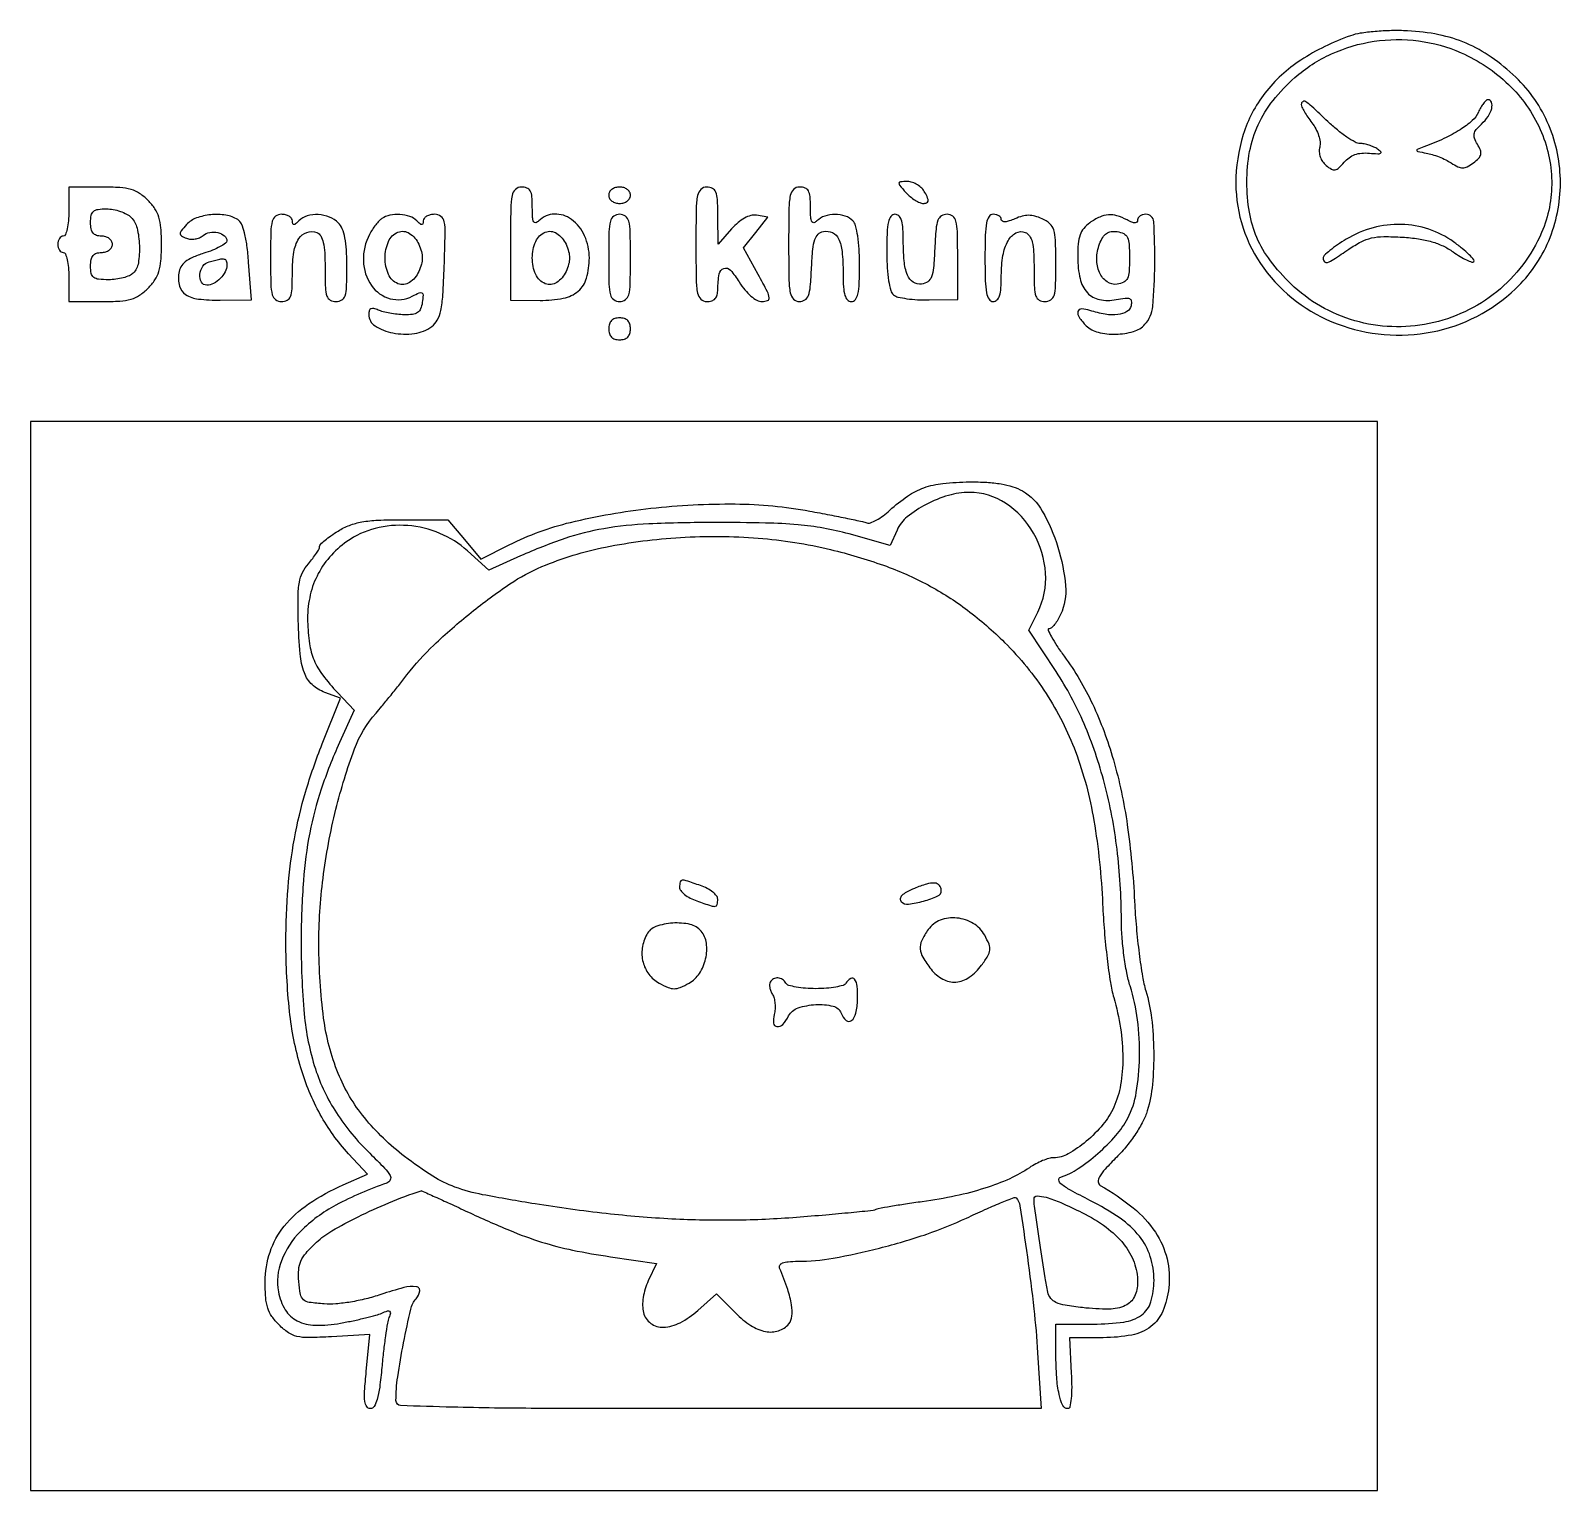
# Model space of a CAD drawing. Extents: x 85 to 366, y 79 to 347.
import ezdxf

# ---------------------------------------------------------------- set-up
doc = ezdxf.new("R2010")
doc.units = 0

msp = doc.modelspace()

# ---------------------------------------------------------------- linework, layer by layer
for points in [[(327, 345.732784, 0.058925), (317.914998, 341.272647, 0.084468), (311.319744, 335.218839, 0.089795), (307.363584, 327.629621, 0.075897), (306.009769, 318.667095, 0.159436), (311.12234, 303.124709, 0.145091), (324.612598, 292.898689, 0.138955), (341.977443, 291.431201, 0.143268), (357.295513, 299.336626, 0.103156), (363.371872, 308.139253, 0.099796), (365.517713, 318.743458, 0.099851), (363.387093, 329.34591, 0.103395), (357.323799, 338.143975, 0.038415), (352.841229, 341.802564, 0.050744), (348.233549, 344.357787, 0.050861), (343.214239, 345.928603, 0.038848), (337.5, 346.64087, 0.017257), (334.549778, 346.675804, 0.015901), (331.522133, 346.510724, 0.016244), (328.824504, 346.188851, 0.046888)], [(347.305829, 342.628291, -0.086932), (356.004553, 336.806331, -0.096919), (361.816921, 328.566113, -0.101636), (363.924279, 319.075744, -0.105612), (362.069971, 309.663236, -0.122024), (353.8523, 298.804048, -0.120145), (341.469993, 292.959594, -0.120538), (327.819857, 293.479446, -0.123351), (316.08417, 300.252675, -0.038698), (312.328858, 304.495414, -0.059798), (309.866266, 308.720434, -0.060522), (308.492094, 313.369943, -0.040782), (308.021962, 318.890469, -0.047561), (308.536642, 324.492697, -0.060883), (310.107183, 329.424829, -0.060106), (312.839303, 333.881412, -0.044775), (316.814794, 338.068177, -0.073933), (323.522919, 342.40764, -0.069647), (331.341079, 344.719617, -0.069334), (339.526331, 344.801549, -0.072112)], [(350.487128, 331.75, -0.107852), (349.346145, 330.179547, -0.039857), (347.152808, 328.519283, -0.033627), (344.162581, 326.881681, -0.021533), (340.5, 325.372947, 0.007489), (339.261994, 324.903181, 0.408375), (339.16946, 324.694708, 0.261717), (339.387095, 324.51096, 0.004785), (340.926664, 324.231357, -0.032915), (342.011002, 323.970721, -0.019335), (343.268997, 323.52521, -0.019289), (344.497471, 322.980139, -0.030976), (345.492908, 322.41269, 0.031574), (346.726137, 321.711637, 0.115913), (347.595933, 321.514401, 0.121689), (348.438757, 321.729604, 0.036466), (349.566244, 322.444488, 0.037626), (350.533889, 323.281599, 0.142824), (350.912317, 323.976526, 0.149341), (350.849312, 324.747269, 0.04243), (350.306427, 325.835174, -0.04711), (349.772336, 326.930961, -0.140547), (349.70621, 327.754692, -0.125513), (350.086885, 328.545008, -0.034171), (351.056427, 329.551065, 0.062032), (352.241413, 330.926019, 0.082187), (352.919152, 332.429849, 0.146217), (352.884985, 333.53285, 0.322936), (352.237128, 334, 0.191558), (351.879543, 333.857785, 0.038191), (351.408381, 333.339063, 0.035392), (350.920955, 332.611532, 0.02653)], [(318, 333.134859, 0.114578), (318.111009, 332.656795, 0.017866), (318.57218, 331.796443, 0.01909), (319.202061, 330.80494, 0.015597), (319.947848, 329.79343, -0.044392), (320.673182, 328.68098, -0.044617), (321.18933, 327.459796, -0.048249), (321.443999, 326.289617, -0.093684), (321.378325, 325.338715, 0.079724), (321.292079, 324.449292, 0.067677), (321.477542, 323.522931, 0.066257), (321.909738, 322.661589, 0.070288), (322.545093, 321.962576, 0.041135), (323.528351, 321.274625, 0.176368), (324.220765, 321.149246, 0.15039), (324.898254, 321.492157, 0.027566), (325.864616, 322.532433, -0.063514), (326.771824, 323.378396, -0.069058), (327.838159, 323.941322, -0.064609), (329.078244, 324.217051, -0.046309), (330.5, 324.213067, 0.009269), (332.013663, 324.096561, 0.129143), (332.545717, 324.203629, 0.514364), (332.58849, 324.460184, 0.047019), (332, 324.947754, 0.04312), (331.301144, 325.340252, 0.028232), (330.438931, 325.673772, 0.028383), (329.555104, 325.905006, 0.04758), (328.792107, 325.984687, -0.125752), (327.880478, 326.226378, -0.021805), (326.350726, 327.170502, -0.022503), (324.614441, 328.467442, -0.018472), (322.87934, 330, 0.003149), (319.921781, 332.778181, 0.044221), (318.770559, 333.67064, 0.312987), (318.259194, 333.652433, 0.2364)], [(92, 313.5, -0.020945), (91.927717, 311.775243, -0.033738), (91.70625, 310.321875, -0.036969), (91.388512, 309.267028, -0.31052), (91, 309, 0.148195), (90.618646, 308.884432, 0.098894), (90.29375, 308.559375, 0.082425), (90.074694, 308.073457, 0.064853), (90, 307.5, 0.064853), (90.074694, 306.926543, 0.082425), (90.29375, 306.440625, 0.098894), (90.618646, 306.115568, 0.148195), (91, 306, -0.31052), (91.388512, 305.732972, -0.036969), (91.70625, 304.678125, -0.033738), (91.927717, 303.224757, -0.020945), (92, 301.5), (92, 297), (98.045455, 297, 0.014876), (101.369201, 297.098911, 0.055462), (103.428176, 297.453008, 0.077107), (104.991873, 298.179696, 0.049154), (106.545455, 299.454545, 0.04801), (107.799701, 300.97592, 0.074485), (108.530488, 302.509023, 0.056662), (108.894604, 304.477424, 0.01743), (109, 307.5, 0.01743), (108.894604, 310.522576, 0.056662), (108.530488, 312.490977, 0.074485), (107.799701, 314.02408, 0.04801), (106.545455, 315.545455, 0.049154), (104.991873, 316.820304, 0.077107), (103.428176, 317.546992, 0.055462), (101.369201, 317.901089, 0.014876), (98.045455, 318), (92, 318)], [(173, 307.631533), (173, 297.263066), (178.419973, 297.214363, 0.049573), (182.685882, 297.599675, 0.131281), (185.421404, 298.9218, 0.147366), (186.946341, 301.317288, 0.068673), (187.454545, 305, 0.105166), (186.589683, 309.066426, 0.130226), (184.16953, 312.07077, 0.16802), (181.055037, 313.036772, 0.190563), (178.2, 311.8, -0.120991), (177.630985, 311.455358, -0.372712), (177.25, 311.620833, -0.100282), (177.044552, 312.433482, -0.011933), (177, 314.3, 0.020194), (176.921025, 316.254599, 0.10407), (176.614865, 317.2875, 0.180411), (176.010883, 317.815381, 0.090567), (175, 318, 0.191813), (173.907522, 317.564889, 0.156817), (173.298223, 316.453942, 0.044007), (173.046687, 314.010801, 0.003659)], [(191, 316.5, 0.130775), (191.153209, 315.924246, 0.10214), (191.583333, 315.4375, 0.08892), (192.230589, 315.111864, 0.072314), (193, 315, 0.072314), (193.769411, 315.111864, 0.08892), (194.416667, 315.4375, 0.10214), (194.846791, 315.924246, 0.130775), (195, 316.5, 0.130775), (194.846791, 317.075754, 0.10214), (194.416667, 317.5625, 0.08892), (193.769411, 317.888136, 0.072314), (193, 318, 0.072314), (192.230589, 317.888136, 0.08892), (191.583333, 317.5625, 0.10214), (191.153209, 317.075754, 0.130775)], [(207, 307.5, 0.003595), (207.046494, 301.033032, 0.043488), (207.297619, 298.5625, 0.15568), (207.906793, 297.439694, 0.193568), (209, 297, 0.07417), (209.906439, 297.135206, 0.136902), (210.529705, 297.533164, 0.125005), (210.891955, 298.226084, 0.056607), (211.015313, 299.25, -0.039518), (211.257162, 302.06179, -0.276147), (212.112366, 303.069611, -0.301181), (213.332377, 302.749228, -0.043862), (214.945288, 300.588525, 0.032031), (215.984871, 299.124971, 0.045516), (217.098216, 297.98281, 0.054106), (218.186089, 297.239997, 0.123368), (219.143972, 297, 0.094082), (220.148538, 297.19071, 0.347421), (220.451664, 297.711852, 0.084399), (220.098737, 298.812378, 0.004926), (218.438796, 301.935118), (215.752768, 306.870237), (217.97621, 309.685118), (220.199652, 312.5), (218.110484, 312.818154, 0.101984), (217.070438, 312.763878, 0.06141), (215.918122, 312.306206, 0.051717), (214.719565, 311.479033, 0.035491), (213.542259, 310.318154), (211.063202, 307.5), (211.031601, 312.75, 0.01073), (210.950054, 315.716842, 0.080243), (210.658736, 317.0898, 0.188053), (210.049911, 317.755253, 0.115014), (209, 318, 0.193568), (207.906793, 317.560306, 0.15568), (207.297619, 316.4375, 0.043488), (207.046494, 313.966968, 0.003595)], [(224, 307.5, 0.003681), (224.047135, 301.097927, 0.042302), (224.296483, 298.59458, 0.148293), (224.891188, 297.447425, 0.202211), (225.952283, 297, 0.141846), (226.982789, 297.298349, 0.166798), (227.616291, 298.087183, 0.065871), (227.972028, 299.719982, 0.008823), (228.202283, 303.239957, -0.010369), (228.4325, 306.59979, -0.057476), (228.798656, 308.369898, -0.123279), (229.413237, 309.341245, -0.144231), (230.380173, 309.83835, -0.156625), (232.029829, 309.635508, -0.175332), (233.16332, 308.513725, -0.088299), (233.799091, 306.192264, -0.022067), (233.984687, 302.25, 0.013101), (234.06041, 299.650064, 0.056479), (234.318869, 298.127552, 0.119759), (234.788379, 297.306351, 0.206105), (235.5, 297, 0.23775), (236.233493, 297.369671, 0.105393), (236.694853, 298.383333, 0.045492), (236.938313, 300.30238, 0.008818), (237, 303.8, 0.01497), (236.916423, 306.590792, 0.022257), (236.661765, 309.021569, 0.02238), (236.286828, 310.933531, 0.137609), (235.8, 311.8, 0.119179), (234.390533, 312.660584, 0.077887), (232.5, 312.956875, 0.077887), (230.609467, 312.660584, 0.119179), (229.2, 311.8, -0.120991), (228.630985, 311.455358, -0.372712), (228.25, 311.620833, -0.100282), (228.044552, 312.433482, -0.011933), (228, 314.3, 0.020194), (227.921025, 316.254599, 0.10407), (227.614865, 317.2875, 0.180411), (227.010883, 317.815381, 0.090567), (226, 318, 0.193568), (224.906793, 317.560306, 0.15568), (224.297619, 316.4375, 0.043488), (224.046494, 313.966968, 0.003595)], [(245.5, 317, 0.034265), (246.294465, 316.234657, 0.034575), (247.183728, 315.5875, 0.036747), (248.034893, 315.137293, 0.103634), (248.690171, 315, 0.087423), (249.302596, 315.107904, 0.273611), (249.557725, 315.418388, 0.139915), (249.487092, 315.983549, 0.022264), (249, 317, 0.073307), (248.433143, 317.764938, 0.056739), (247.621361, 318.4125, 0.057583), (246.700062, 318.851807, 0.082664), (245.809829, 319, 0.014668), (244.482039, 318.961039, 0.353297), (244.225282, 318.727589, 0.218567), (244.341874, 318.31699, 0.007131)], [(103.428571, 312.428571, -0.138994), (104.520325, 310.473015, -0.049206), (104.954765, 307.265609, -0.049058), (104.757382, 304.072717, -0.157693), (103.8, 302.2, -0.097261), (103.112471, 301.73818, -0.034257), (101.983125, 301.3525, -0.032464), (100.651364, 301.0885, -0.03271), (99.3, 301, -0.024368), (97.47582, 301.088955, -0.138598), (96.58, 301.439394, -0.183226), (96.133696, 302.151209, -0.04944), (96, 303.5, -0.044917), (96.106468, 304.682766, -0.124434), (96.45, 305.4375, -0.149477), (97.064742, 305.857434, -0.07578), (98, 306, 0.072314), (98.769411, 306.111864, 0.08892), (99.416667, 306.4375, 0.10214), (99.846791, 306.924246, 0.130775), (100, 307.5, 0.130775), (99.846791, 308.075754, 0.10214), (99.416667, 308.5625, 0.08892), (98.769411, 308.888136, 0.072314), (98, 309, -0.07578), (97.064742, 309.142566, -0.149477), (96.45, 309.5625, -0.124434), (96.106468, 310.317234, -0.044917), (96, 311.5, -0.0473), (96.12494, 312.817758, -0.170402), (96.542857, 313.536585, -0.145911), (97.364782, 313.90052, -0.031775), (98.928571, 314, -0.046696), (100.16515, 313.88426, -0.037347), (101.458482, 313.538393, -0.038604), (102.615607, 313.031149, -0.073907)], [(113.611816, 311.123555, 0.012925), (112.612012, 309.959685, 0.169766), (112.421356, 309.433368, 0.276145), (112.650396, 309.040337, 0.034485), (113.583577, 308.606302, 0.075924), (114.32324, 308.444894, 0.055823), (115.162609, 308.485413, 0.055959), (115.969805, 308.710173, 0.077493), (116.614013, 309.094623, -0.129363), (117.854672, 309.671784, -0.09918), (119.355723, 309.642386, -0.11666), (120.553097, 309.064628, -0.225972), (121, 308.126278, -0.247846), (120.768138, 307.687257, -0.026592), (119.751563, 307.069818, -0.027793), (118.378291, 306.428203, -0.01876), (116.75, 305.844893, 0.024281), (114.686758, 305.079972, 0.067509), (113.362333, 304.288958, 0.095908), (112.569604, 303.359846, 0.09385), (112.173236, 302.194958, 0.100752), (112.315287, 299.830477, 0.185881), (113.431506, 298.294395, 0.116847), (115.757869, 297.465736, 0.029746), (119.785225, 297.263886), (125.5, 297.317587), (124.986625, 304.203534, 0.013695), (124.672636, 307.277134, 0.030263), (124.228151, 309.592067, 0.038924), (123.672057, 311.226155, 0.151433), (122.986625, 312.029428, 0.103314), (120.807917, 312.844311, 0.062166), (118.038745, 312.921433, 0.063136), (115.39748, 312.32404, 0.122277)], [(129, 305, 0.005351), (129.051385, 300.198839, 0.055952), (129.3125, 298.25, 0.176663), (129.921799, 297.349175, 0.157888), (131, 297, 0.116487), (132.052332, 297.248539, 0.189955), (132.657021, 297.922194, 0.079002), (132.937722, 299.318491, 0.010178), (133, 302.377555, -0.037587), (133.27848, 306.076786, -0.101087), (134.183112, 308.541506, -0.176114), (135.631172, 309.686118, -0.173367), (137.487265, 309.64326, -0.17257), (138.200354, 309.032591, -0.074116), (138.663236, 307.849296, -0.043513), (138.925297, 305.961652, -0.012745), (139, 303.031385, 0.008382), (139.058552, 299.538948, 0.071788), (139.3329, 298.003923, 0.188532), (139.938968, 297.273884, 0.126984), (141, 297, 0.133342), (142.065328, 297.289248, 0.186865), (142.672222, 298.053571, 0.067961), (142.943296, 299.672465, 0.007548), (143, 303.428571, 0.014482), (142.912164, 306.460514, 0.034022), (142.627778, 308.706638, 0.046608), (142.144955, 310.341852, 0.101633), (141.428571, 311.428571, 0.102411), (139.801849, 312.497345, 0.08164), (137.745924, 312.944709, 0.084647), (135.725721, 312.706126, 0.125389), (134.2, 311.8, -0.018208), (133.578624, 311.222304, -0.180052), (133.25, 311.1, -0.354955), (133.056215, 311.257401, -0.051663), (133, 311.8, 0.163305), (132.8464, 312.257744, 0.096011), (132.4125, 312.6475, 0.077243), (131.764931, 312.910845, 0.05808), (131, 313, 0.157888), (129.921799, 312.650825, 0.176663), (129.3125, 311.75, 0.055952), (129.051385, 309.801161, 0.005351)], [(149.399704, 312.234687, 0.060387), (148.898248, 311.804231, 0.021032), (148.284894, 311.074188, 0.020535), (147.670682, 310.205844, 0.022518), (147.149704, 309.315741, 0.128771), (146.023211, 304.469246, 0.14543), (147.506706, 299.940978, 0.177577), (150.932715, 297.526619, 0.190711), (154.986614, 297.992836, -0.016742), (156.27491, 298.62778, -0.252174), (156.756908, 298.594174, -0.274317), (156.968443, 298.17946, -0.019235), (156.829755, 296.827867, -0.060043), (156.517968, 295.658944, -0.150407), (155.969289, 294.979302, -0.122316), (155.050909, 294.644463, -0.033536), (153.5, 294.583715, -0.020741), (152.223127, 294.672438, -0.016914), (150.867188, 294.869988, -0.017241), (149.63007, 295.137522, -0.04218), (148.75, 295.440704, 0.043646), (147.931514, 295.719992, 0.169003), (147.405351, 295.670789, 0.215437), (147.100674, 295.322232, 0.073617), (147, 294.642173, 0.256148), (148.152788, 292.539575, 0.094707), (151.398853, 291.247119, 0.081361), (155.376783, 291.136885, 0.124731), (158.55887, 292.418344, 0.113637), (159.582299, 293.600699, 0.070648), (160.207466, 295.33427, 0.035691), (160.58727, 298.158142, 0.006549), (160.84653, 303.418344, 0.003624), (161.021647, 309.475727, 0.050619), (160.84853, 311.64876, 0.18965), (160.246548, 312.61861, 0.161494), (159.09653, 313, 0.055289), (158.294538, 312.911045, 0.074871), (157.615856, 312.6475, 0.094316), (157.160612, 312.257837, 0.170315), (157, 311.8, -0.051663), (156.943785, 311.257401, -0.354955), (156.75, 311.1, -0.180052), (156.421376, 311.222304, -0.018208), (155.8, 311.8, 0.116005), (154.531719, 312.585324, 0.063994), (152.733562, 312.941649, 0.063132), (150.869322, 312.832871, 0.101433)], [(191, 305, 0.005351), (191.051385, 300.198839, 0.055952), (191.3125, 298.25, 0.176663), (191.921799, 297.349175, 0.157888), (193, 297, 0.157888), (194.078201, 297.349175, 0.176663), (194.6875, 298.25, 0.055952), (194.948615, 300.198839, 0.005351), (195, 305, 0.005351), (194.948615, 309.801161, 0.055952), (194.6875, 311.75, 0.176663), (194.078201, 312.650825, 0.157888), (193, 313, 0.157888), (191.921799, 312.650825, 0.176663), (191.3125, 311.75, 0.055952), (191.051385, 309.801161, 0.005351)], [(242, 306.122445, 0.01367), (242.0806, 303.174929, 0.025577), (242.332537, 300.80301, 0.028898), (242.717397, 299.038444, 0.154605), (243.25, 298.224277, 0.115046), (244.048182, 297.833154, 0.021056), (245.675, 297.529657, 0.021648), (247.648377, 297.333564, 0.018185), (249.75, 297.292813), (255, 297.381961), (255, 305.19098, 0.005669), (254.947535, 309.818565, 0.055634), (254.687499, 311.750014, 0.171554), (254.091313, 312.650562, 0.162973), (253.047717, 313, 0.142004), (252.017074, 312.701264, 0.16677), (251.383586, 311.911531, 0.065785), (251.027961, 310.276554, 0.008799), (250.797717, 306.75, -0.009268), (250.561617, 303.18518, -0.067292), (250.189491, 301.51363, -0.154122), (249.51414, 300.642138, -0.11651), (248.380352, 300.197531, -0.184189), (246.8442, 300.545166, -0.153418), (245.785623, 301.855594, -0.074269), (245.189926, 304.437453, -0.018821), (245.013655, 308.75, 0.01842), (244.932423, 310.777258, 0.066413), (244.664048, 312.039391, 0.126946), (244.191261, 312.7384, 0.182891), (243.5, 313, 0.239195), (242.765569, 312.627334, 0.10461), (242.304525, 311.603741, 0.045042), (242.061455, 309.664866, 0.008674)], [(260, 305, 0.006994), (260.05863, 300.808516, 0.039364), (260.296875, 298.583333, 0.093584), (260.753078, 297.413981, 0.258593), (261.5, 297, 0.195896), (262.203387, 297.286579, 0.124297), (262.672019, 298.051478, 0.060695), (262.929601, 299.458072, 0.01497), (263, 301.80887, -0.041462), (263.303001, 305.456517, -0.084929), (264.244093, 308.158075, -0.141346), (265.663131, 309.576855, -0.221227), (267.355392, 309.693865, -0.15334), (268.153062, 309.060976, -0.088672), (268.655672, 307.932124, -0.048425), (268.926027, 306.083721, -0.012116), (269, 303.031385, 0.008382), (269.058552, 299.538948, 0.071788), (269.3329, 298.003923, 0.188532), (269.938968, 297.273884, 0.126984), (271, 297, 0.142743), (272.070792, 297.312055, 0.183562), (272.67879, 298.12768, 0.062905), (272.945618, 299.871348, 0.006552), (273, 304.021439, 0.007895), (272.932971, 308.26615, 0.066522), (272.62043, 310.14977, 0.138188), (271.895687, 311.275725, 0.074317), (270.5, 312.181954, 0.039924), (269.172875, 312.662968, 0.067079), (268, 312.82103, 0.067079), (266.827125, 312.662968, 0.039924), (265.5, 312.181954, -0.025594), (264.467516, 311.773932, -0.065356), (263.679701, 311.618621, -0.129456), (263.192758, 311.713969, -0.287542), (263, 312.021439, 0.151235), (262.884479, 312.394629, 0.098407), (262.559375, 312.712548, 0.081378), (262.073508, 312.92699, 0.063397), (261.5, 313, 0.258593), (260.753078, 312.586019, 0.093584), (260.296875, 311.416667, 0.039364), (260.05863, 309.191484, 0.006994)], [(279.222506, 311.443296, 0.067193), (278.118757, 310.424905, 0.088856), (277.447314, 309.236181, 0.064157), (277.10099, 307.601566, 0.020163), (277, 305.098284, 0.055618), (277.434775, 301.201808, 0.129759), (278.78064, 298.618668, 0.160136), (281.008064, 297.358597, 0.098982), (284.044116, 297.358823, -0.016537), (285.721877, 297.637028, -0.130209), (286.497898, 297.537382, -0.272333), (286.827308, 297.106179, -0.079784), (286.793791, 296.239251, -0.212996), (286.023231, 295.154389, -0.105311), (284.388441, 294.606037, -0.07101), (282.044483, 294.671675, -0.038774), (279.25, 295.377153, 0.071479), (277.710309, 295.660641, 0.35736), (277.059701, 295.169049, 0.218008), (277.265252, 294.111674, 0.041047), (278.571429, 292.571429, 0.139312), (280.74619, 291.359078, 0.063985), (284.001683, 291.019554, 0.064002), (287.235718, 291.513987, 0.139824), (289.345012, 292.828741, 0.16285), (290.771879, 296.087596, 0.02054), (291.151823, 303.873881, 0.016659), (290.952971, 311.630248, 0.397052), (289.5, 313, 0.067246), (288.926627, 312.922536, 0.084069), (288.440625, 312.695915, 0.099557), (288.115614, 312.359575, 0.143424), (288, 311.964816, -0.174147), (287.863812, 311.585661, -0.223915), (287.532871, 311.429632, -0.098707), (286.950055, 311.545821, -0.024465), (286.065741, 311.964816, 0.047728), (284.20665, 312.742104, 0.094452), (282.623658, 312.920598, 0.091425), (281.052169, 312.505228, 0.042591)], [(156.181954, 307.5, -0.039924), (156.662968, 306.172875, -0.067079), (156.82103, 305, -0.067079), (156.662968, 303.827125, -0.039924), (156.181954, 302.5, -0.139942), (154.473831, 300.49496, -0.247742), (152.367269, 300.280601, -0.196918), (150.626063, 301.97969, -0.102552), (150, 305, -0.102552), (150.626063, 308.02031, -0.196918), (152.367269, 309.719399, -0.247742), (154.473831, 309.50504, -0.139942)], [(183.181954, 307.5, -0.039924), (183.662968, 306.172875, -0.067079), (183.82103, 305, -0.067079), (183.662968, 303.827125, -0.039924), (183.181954, 302.5, -0.139942), (181.473831, 300.49496, -0.247742), (179.367269, 300.280601, -0.196918), (177.626063, 301.97969, -0.102552), (177, 305, -0.102552), (177.626063, 308.02031, -0.196918), (179.367269, 309.719399, -0.247742), (181.473831, 309.50504, -0.139942)], [(286.5, 305, -0.015112), (286.42373, 302.477048, -0.094297), (286.107348, 301.230098, -0.170239), (285.442526, 300.549623, -0.079844), (284.251612, 300.18066, -0.190359), (282.381677, 300.628624, -0.13783), (281.011431, 302.3041, -0.107242), (280.502824, 304.8403, -0.087111), (281.026363, 307.56934, -0.04533), (281.609278, 308.764085, -0.104667), (282.289073, 309.489283, -0.11911), (283.143704, 309.822755, -0.069112), (284.251612, 309.81934, -0.079844), (285.442526, 309.450377, -0.170239), (286.107348, 308.769902, -0.094297), (286.42373, 307.522952, -0.015112)], [(326.25, 308.43386, 0.015225), (324.621909, 307.38942, 0.021695), (323.248438, 306.357786, 0.01856), (322.213059, 305.441018, 0.205045), (322, 304.94332, 0.187519), (322.245335, 304.312162, 0.300042), (322.786159, 304.176173, 0.060512), (323.943415, 304.74597, 0.005141), (326.705591, 306.590139, -0.029574), (328.988216, 307.957898, -0.064877), (330.896808, 308.657033, -0.054741), (333.116924, 308.907143, -0.016171), (336.542543, 308.805956, -0.020415), (339.503012, 308.500863, -0.0347), (341.935067, 307.975139, -0.040124), (344.002248, 307.191221, -0.044055), (345.850118, 306.106725, 0.01749), (347.140146, 305.254517, 0.027197), (348.313333, 304.622044, 0.025561), (349.268961, 304.230401, 0.288431), (349.65059, 304.317257, 0.395382), (349.662082, 304.672272, 0.019549), (348.782347, 305.598296, 0.022838), (347.531564, 306.709258, 0.013422), (345.942976, 307.926348, 0.076156), (341.408247, 310.257819, 0.074414), (336.346904, 311.149156, 0.072936), (331.157067, 310.524169, 0.068727)], [(121, 303.7, -0.123), (120.688714, 302.453749, -0.0741), (119.777115, 301.222885, -0.0741), (118.546251, 300.311286, -0.123), (117.3, 300, -0.271483), (116.321757, 300.573414, -0.154829), (116.036435, 301.958146, -0.123077), (116.594603, 303.492309, -0.182312), (117.75, 304.310674, -0.008773), (119.708333, 304.785899, -0.101914), (120.492727, 304.799543, -0.269732), (120.870836, 304.472796, -0.082994)], [(191, 292, 0.072254), (191.126841, 291.126841, 0.124864), (191.5, 290.5, 0.124864), (192.126841, 290.126841, 0.072254), (193, 290, 0.072254), (193.873159, 290.126841, 0.124864), (194.5, 290.5, 0.124864), (194.873159, 291.126841, 0.072254), (195, 292, 0.072254), (194.873159, 292.873159, 0.124864), (194.5, 293.5, 0.124864), (193.873159, 293.873159, 0.072254), (193, 294, 0.072254), (192.126841, 293.873159, 0.124864), (191.5, 293.5, 0.124864), (191.126841, 292.873159, 0.072254)], [(266.857028, 262.267271, -0.134803), (270.518642, 258.579078, -0.053269), (273.374868, 251.959614, -0.053234), (274.774518, 244.856344, -0.129647), (273.880276, 239.63658, -0.027078), (273.352575, 238.627076, -0.03571), (272.760237, 237.774495, -0.038638), (272.188401, 237.167799, -0.186553), (271.754316, 237, 0.542164), (271.584138, 236.738648, 0.021708), (272.187625, 235.520101, 0.021274), (273.174314, 233.895464, 0.011224), (274.52786, 231.962047, -0.048965), (279.712251, 223.221743, -0.039532), (283.54376, 212.995972, -0.034716), (286.0971, 201.020827, -0.022897), (287.431477, 187, 0.009687), (287.758112, 182.237152, 0.009363), (288.271708, 177.436127, 0.009318), (288.881536, 173.228487, 0.03359), (289.49829, 170.591069, -0.044952), (290.548004, 165.593359, -0.02621), (290.944749, 159.477272, -0.026272), (290.701285, 153.418175, -0.049455), (289.770163, 148.61602, -0.047594), (288.977186, 146.661733, -0.025728), (287.659005, 144.422359, -0.024472), (285.998248, 142.156047, -0.025846), (284.15223, 140.105751, 0.011216), (282.05103, 137.905022, 0.052791), (281.016772, 136.499397, 0.132636), (280.76425, 135.569383, 0.270689), (281.132067, 134.937729, -0.042217), (287.181546, 130.806471, -0.074493), (291.245166, 126.342959, -0.088542), (293.38063, 121.472387, -0.087426), (293.712473, 116.141428, -0.070429), (292.606645, 111.861876, -0.132554), (290.442091, 109.055917, -0.116131), (286.935775, 107.494583, -0.047046), (281.694236, 107.002098), (275.5, 107.004196), (275.835327, 100.502098, -0.012836), (275.902113, 97.919613, -0.024327), (275.801331, 95.841514, -0.023045), (275.58101, 94.313332, -0.359804), (275.201958, 94, -0.29267), (274.273548, 94.594345, -0.054175), (273.596931, 96.611227, -0.037708), (273.157031, 99.731614, -0.015549), (273.013655, 104), (273, 109.5), (279.895012, 109.5, 0.033276), (285.457763, 109.870623, 0.123535), (288.697301, 111.160331, 0.16492), (290.421978, 113.580274, 0.073205), (291, 117.507104, 0.077609), (290.314848, 121.894638, 0.091593), (288.330759, 125.592213, 0.073547), (284.763607, 128.90737, 0.03302), (279.249477, 132.182446, -0.006972), (275.654715, 134.07169, -0.044372), (273.938779, 135.211955, -0.201563), (273.546692, 135.933427, -0.354714), (273.898006, 136.467628, 0.07038), (277.08262, 137.997576, 0.032949), (280.719513, 140.786901, 0.032886), (284.017898, 144.088503, 0.059504), (286.172987, 147.236596, 0.079337), (287.750844, 151.949208, 0.036624), (288.34339, 158.405213, 0.035599), (287.977914, 165.313008, 0.046254), (286.617296, 171.5, -0.03044), (286.003496, 173.923519, -0.014008), (285.48719, 177.139682, -0.013815), (285.131413, 180.563732, -0.018601), (285.010824, 183.677641, 0.029692), (284.225907, 196.555655, 0.034266), (281.918494, 208.634983, 0.036401), (278.163597, 219.596533, 0.044628), (273.052027, 229.133976), (268.037529, 236.767952), (269.676093, 240.052533, 0.132533), (271.115409, 247.181819, 0.113911), (268.913513, 254.529312, 0.11748), (263.793126, 260.00483, 0.147305), (257.167841, 262, 0.07094), (253.309333, 261.449789, 0.049145), (249.212731, 259.80645, 0.050627), (245.74784, 257.532034, 0.11856), (243.877782, 255.086018), (242.642721, 252.295823), (235.071361, 254.380341, 0.022093), (230.377523, 255.452088, 0.023754), (225.71949, 256.074358, 0.01644), (219.775224, 256.386285, 0.004643), (210.5, 256.481491, 0.010732), (198.346235, 256.232495, 0.032126), (190.086189, 255.35216, 0.039296), (182.960411, 253.540553, 0.023585), (174.831204, 250.343762), (169.029879, 247.740282), (165.092805, 251.297191, 0.084551), (160.054177, 254.498516, 0.080391), (154.150543, 255.923696, 0.081806), (148.190765, 255.405019, 0.092441), (142.986343, 252.990275, 0.059124), (139.814682, 250.112319, 0.064926), (137.51945, 246.655444, 0.064349), (136.173025, 242.697936, 0.05649), (135.795402, 238.346065, 0.02924), (136.142138, 234.265419, 0.063642), (136.979947, 231.242214, 0.062627), (138.560968, 228.497125, 0.027541), (141.275421, 225.292033), (144.310854, 222.084066), (141.634609, 216.1206, 0.024414), (138.296424, 207.590368, 0.033014), (136.182657, 199.586312, 0.030237), (135.024776, 190.847594, 0.016343), (134.605916, 180, 0.023966), (135.179196, 166.362935, 0.055206), (137.218187, 156.316521, 0.067391), (141.072195, 148.237604, 0.054769), (147.177167, 140.827434, -0.00699), (149.899148, 138.100955, -0.062249), (150.918192, 136.749993, -0.241224), (150.957429, 135.94181, -0.205968), (150.320932, 135.361039, 0.038396), (140.981812, 131.300309, 0.075385), (134.484854, 126.489363, 0.103164), (130.98857, 121.121594, 0.1402), (130.453681, 115.395211, 0.089096), (131.702778, 112.108326, 0.141925), (133.891868, 110.077391, 0.114668), (137.202417, 109.275542, 0.046878), (141.841846, 109.668001, 0.007444), (144.149123, 110.118834, 0.007832), (146.402977, 110.631167, 0.007554), (148.332033, 111.132556, 0.034548), (149.423609, 111.516799, -0.020164), (150.423863, 111.901552, -0.224869), (150.836939, 111.853631, -0.320868), (150.970574, 111.530316, -0.034356), (150.718499, 110.708802, 0.050127), (150.436903, 109.676223, 0.006015), (150.073887, 107.338208, 0.007115), (149.714436, 104.540426, 0.005794), (149.406958, 101.535193, -0.009499), (149.010014, 97.920241, -0.036041), (148.557805, 95.694169, -0.064755), (148.01031, 94.405674, -0.265934), (147.301517, 94, -0.2537), (146.63171, 94.363239, -0.117132), (146.287257, 95.325456, -0.044781), (146.247837, 97.196928, -0.007445), (146.547849, 100.788814), (147.216801, 107.577628), (140.172188, 107.179572, -0.009467), (135.950743, 107.021148, -0.06014), (133.818795, 107.238415, -0.096754), (132.266035, 107.921807, -0.044501), (130.563788, 109.345303, -0.043875), (129.250467, 110.911815, -0.074327), (128.489554, 112.441341, -0.059267), (128.110939, 114.359743, -0.019117), (128, 117.260266, -0.082259), (128.903042, 122.712159, -0.087883), (131.510354, 127.444107, -0.07548), (135.962801, 131.519354, -0.04354), (142.340071, 135.032281), (146.775129, 136.994118), (143.30202, 140.747059, -0.061034), (138.113124, 147.94243, -0.053766), (134.546624, 156.486635, -0.045695), (132.484537, 166.835838, -0.026543), (131.821927, 179.5, -0.019001), (132.211684, 189.540833, -0.026053), (133.373592, 198.505615, -0.026932), (135.421154, 207.063883, -0.022659), (138.477486, 215.87186), (141.814573, 224.243719), (138.980502, 225.313462, -0.096363), (136.629818, 226.764585, -0.118319), (135.198392, 228.902168, -0.067752), (134.424788, 232.374295, -0.014646), (134.088109, 238.530423, -0.008831), (134.053816, 242.993083, -0.041625), (134.29196, 245.541455, -0.070131), (134.875929, 247.325039, -0.064591), (135.942266, 248.933432, 0.014733), (136.730223, 249.897953, 0.018782), (137.395541, 250.833917, 0.016971), (137.887789, 251.643203, 0.128837), (138, 252.07145, -0.201229), (138.169939, 252.476606, -0.018685), (138.98936, 253.223494, -0.021724), (140.077838, 254.065334, -0.015326), (141.368034, 254.918441, -0.046938), (143.47564, 255.962039, -0.047691), (145.729779, 256.587465, -0.033458), (148.67025, 256.907605, -0.010388), (153.118034, 257.000044), (161.5, 257.000089), (164.54143, 253.377508), (167.58286, 249.754927), (172.785025, 252.391064, -0.058739), (184.023708, 256.514927, -0.030654), (198.73947, 259.08721, -0.030201), (214.212888, 259.882883, -0.043212), (227.885363, 258.574875, -0.00225), (231.533532, 257.887447, -0.003119), (234.797481, 257.23605, -0.001945), (237.535696, 256.660682, -0.038871), (238.354092, 256.417617, 0.184563), (238.995062, 256.416726, 0.03538), (240.069276, 256.915062, 0.033441), (241.307359, 257.712038, 0.025342), (242.554135, 258.739946, -0.034375), (245.824153, 261.33822, -0.065425), (248.811131, 262.863164, -0.059225), (252.286611, 263.651525, -0.023655), (257.16896, 263.93232, -0.01633), (260.34761, 263.860757, -0.028767), (262.957016, 263.565465, -0.034828), (265.102459, 263.040821, -0.05294)], [(231.703825, 251.525311, -0.025873), (241.391688, 248.640371, -0.037317), (249.567925, 245.030563, -0.039332), (256.789143, 240.412303, -0.033853), (263.59353, 234.500842, -0.052788), (271.210864, 225.126205, -0.054626), (276.594456, 214.467806, -0.048631), (279.973211, 201.837538, -0.029865), (281.581161, 186.505661, 0.009304), (281.896749, 181.533744, 0.009006), (282.39957, 176.522682, 0.008954), (283.000256, 172.130729, 0.032468), (283.611743, 169.380064, -0.032677), (284.858134, 163.76235, -0.038187), (285.276429, 158.316784, -0.041769), (284.86442, 153.373955, -0.06416), (283.618296, 149.270052, -0.067896), (281.631126, 146.09005, -0.044334), (278.575632, 143.018132, -0.044947), (275.27062, 140.709994, -0.130687), (272.60062, 140, 0.071088), (271.729553, 139.875525, 0.026222), (270.555384, 139.46505, 0.025359), (269.3022, 138.87592, 0.027799), (268.15437, 138.178893, -0.045327), (264.541084, 136.154309, -0.028064), (259.990692, 134.420593, -0.024763), (254.621314, 133.001444, -0.017844), (248.515662, 131.933275, 0.003062), (245.415629, 131.484916, 0.004578), (242.713045, 131.051781, 0.002013), (240.414704, 130.652286, 0.094643), (239.97412, 130.484005, -0.113368), (239.508285, 130.325588, -0.000858), (235.480298, 129.920158, -0.003138), (230.849058, 129.491366, -0.002002), (225.458458, 129.048109, -0.016512), (214.102326, 128.536524, -0.015976), (202.611093, 128.765809, -0.015094), (190.556222, 129.757551, -0.011683), (177.5, 131.539346, -0.007289), (167.88605, 133.225049, -0.040114), (162.815421, 134.619317, -0.054763), (158.756197, 136.620044, -0.020935), (153.582889, 140.229754, -0.058819), (146.215958, 147.353052, -0.075009), (141.405006, 155.471271, -0.064284), (138.739421, 165.620431, -0.03126), (137.854566, 179.018021, -0.032968), (138.619583, 191.250064, -0.028348), (140.991534, 203.921077, -0.028731), (144.395022, 214.955679, -0.091794), (148.338166, 221.538305, 0.007748), (149.406763, 222.788405, 0.002771), (150.893086, 224.603128, 0.002748), (152.501522, 226.611774, 0.003247), (154, 228.529797, -0.038465), (158.943745, 234.014094, -0.020953), (165.772542, 239.984061, -0.020872), (172.907168, 245.238196, -0.04872), (178.735131, 248.389227, -0.050273), (190.412895, 251.973831, -0.034571), (204.157675, 253.746364, -0.033818), (218.427399, 253.625466, -0.040425)], [(204, 189.597825, 0.172547), (204.218851, 188.982528, 0.054143), (204.925084, 188.285053, 0.046792), (205.943907, 187.621244, 0.037146), (207.149223, 187.097825, 0.003811), (209.806732, 186.194072, 0.100096), (210.551207, 186.103808, 0.334377), (210.900115, 186.412459, 0.050334), (211, 187.402175, 0.172547), (210.781149, 188.017472, 0.054143), (210.074916, 188.714947, 0.046792), (209.056093, 189.378756, 0.037146), (207.850777, 189.902175, 0.003811), (205.193268, 190.805928, 0.100096), (204.448793, 190.896192, 0.334377), (204.099885, 190.587541, 0.050334)], [(247.06531, 189.385414, 0.023186), (245.621554, 188.697962, 0.073628), (244.764602, 188.062922, 0.157655), (244.469043, 187.485833, 0.241007), (244.638342, 186.961658, 0.230553), (245.982322, 186.497988, 0.038527), (248.735409, 187.050313, 0.03804), (251.332311, 188.001352, 0.293981), (252, 189.038808, 0.185466), (251.652096, 189.944461, 0.194172), (250.79505, 190.362374, 0.091782), (249.297022, 190.192482, 0.025517)], [(197.973533, 180.950547, 0.088523), (197.155436, 178.438281, 0.097338), (197.298162, 175.88486, 0.10098), (198.382161, 173.64756, 0.102909), (200.25, 172.031543, 0.02622), (201.892675, 171.226429, 0.101149), (203, 171.000031, 0.101153), (204.10733, 171.226294, 0.026224), (205.75, 172.031196, 0.122619), (207.645142, 173.804039, 0.087308), (208.783646, 176.492848, 0.089684), (208.918863, 179.339089, 0.141255), (207.945786, 181.565324, 0.166888), (205.943073, 182.785889, 0.069659), (202.748465, 183.034038, 0.070434), (199.656155, 182.40009, 0.186249)], [(249.595018, 181.832194, 0.04045), (248.410213, 179.81078, 0.130995), (248.120774, 178.295932, 0.118802), (248.612657, 176.750852, 0.030462), (250.116022, 174.579632, 0.099298), (252.273806, 172.738674, 0.147439), (254.684064, 172.210777, 0.135769), (257.130761, 173.095691, 0.078817), (259.38057, 175.295829, 0.021566), (260.541874, 177.007495, 0.113024), (260.905888, 178.077535, 0.12493), (260.749089, 179.145658, 0.028805), (259.94805, 180.795829, 0.129957), (257.860914, 182.956961, 0.111605), (254.854762, 183.960043, 0.11632), (251.809007, 183.556184, 0.150204)], [(220.625, 172.202254, 0.128916), (220.499678, 171.793004, 0.054315), (220.53894, 171.214687, 0.048831), (220.719492, 170.572041, 0.045556), (221.024374, 169.960562, -0.077476), (221.32603, 169.244945, -0.039161), (221.48814, 168.277397, -0.037695), (221.501107, 167.229006, -0.045761), (221.349983, 166.258308, 0.086121), (221.232567, 164.676374, 0.358215), (221.860988, 164.048306, 0.23779), (222.915077, 164.456836, 0.060762), (224, 166, -0.191063), (225.734856, 167.466669, -0.068211), (228.978214, 168.08384, -0.07055), (232.14646, 167.800998, -0.248558), (233.638374, 166.5, 0.116161), (234.541644, 165.173138, 0.375402), (235.52411, 165.149977, 0.16776), (236.340574, 166.500707, 0.046296), (236.638747, 169, 0.027212), (236.569621, 171.451066, 0.134995), (236.099971, 172.733798, 0.395539), (235.377467, 172.878863, 0.116031), (234.5, 172, -0.186738), (233.985092, 171.610188, -0.024736), (232.629436, 171.29375, -0.025914), (230.914843, 171.073011, -0.019058), (229, 171, -0.019058), (227.085157, 171.073011, -0.025914), (225.370564, 171.29375, -0.024736), (224.014908, 171.610188, -0.186738), (223.5, 172, 0.104083), (222.85178, 172.680656, 0.133828), (222.039295, 172.964691, 0.144572), (221.241359, 172.788835, 0.128995)], [(165.111575, 130.098031, 0.009789), (172.794281, 126.705667, 0.02286), (178.696111, 124.547847, 0.025339), (184.390143, 123.06878, 0.014972), (191.309424, 121.855867), (199.790992, 120.629559), (198.260604, 117.420302, 0.037203), (197.684153, 115.936715, 0.036673), (197.33059, 114.376984, 0.038741), (197.222697, 112.884342, 0.060228), (197.38416, 111.605522, 0.175921), (198.718673, 109.630312, 0.168753), (201.035498, 108.92889, 0.112238), (204.090039, 109.754288, 0.058335), (207.356795, 112.008408), (210.783183, 115.016817), (214.291592, 111.508408, 0.051582), (217.080001, 109.242787, 0.095015), (219.774072, 108.136035, 0.127549), (222.14141, 108.262564, 0.143714), (224.026336, 109.531732, 0.150572), (224.614623, 110.947469, 0.064432), (224.544739, 113.01684, 0.042378), (223.828348, 115.856208, 0.015313), (222.35169, 119.75, -0.236418), (222.390971, 120.300688, -0.169398), (222.871295, 120.704985, -0.071605), (223.926415, 120.942138, -0.018677), (225.666667, 121.013137, 0.043113), (232.175529, 121.597898, 0.018733), (240.67248, 123.437713, 0.018694), (249.361421, 126.012439, 0.029097), (256.60311, 128.935463, -0.005367), (259.96291, 130.48074, -0.008661), (262.85924, 131.715633, -0.003153), (265.342526, 132.705755, -0.298002), (265.702951, 132.630382, -0.160717), (266.419051, 131.209008, -0.002355), (267.77865, 121.784286, -0.007137), (268.964756, 112.290164, -0.011836), (269.660698, 104.25), (270.303933, 94), (211.151967, 94, -0.000683), (177.755172, 94.045618, -0.005483), (162.384648, 94.256167, -0.004083), (152.854248, 94.569147, -0.402257), (152, 95.459152, -0.036336), (152.317186, 99.81797, -0.012439), (153.390584, 106.065232, -0.008025), (154.711027, 112.227609, -0.122979), (155.692413, 114.150723, 0.143813), (156.351381, 115.584067, 0.422288), (155.758553, 116.357638, 0.094839), (153.447138, 116.192453, 0.016308), (149.219106, 114.916616, -0.021067), (146.511368, 114.127567, -0.01911), (143.657634, 113.539536, -0.019919), (140.980684, 113.202714, -0.039291), (138.838746, 113.188166, -0.016255), (136.109125, 113.473778, -0.148442), (135.036353, 113.967714, -0.169438), (134.490195, 114.946678, -0.022766), (134.185402, 117.320999, -0.037208), (134.168479, 119.499674, -0.089611), (134.558765, 121.058297, -0.076174), (135.514919, 122.530002, -0.021616), (137.423369, 124.492498, -0.057619), (140.251113, 126.602384, -0.01687), (145.037642, 129.168862, -0.016537), (150.716752, 131.74165, -0.016036), (156.611575, 133.962012, -0.190866), (156.700242, 133.957661, -0.000108), (159.154475, 132.842638, -0.001357), (161.887285, 131.591379, -0.000825)], [(277.792066, 129.946042, -0.041329), (282.23808, 127.244436, -0.067137), (285.428258, 124.195848, -0.079312), (287.339261, 120.824862, -0.089596), (288, 117.16715, -0.113191), (287.395254, 114.530027, -0.173755), (285.739635, 112.905644, -0.107403), (282.737726, 112.241245, -0.029852), (277.897498, 112.511897, -0.012022), (274.691742, 112.962313, -0.063975), (273.000242, 113.469673, -0.124632), (272.054714, 114.214426, -0.111968), (271.530819, 115.348855, -0.014311), (271.054846, 117.94965, -0.001348), (270.086864, 124.367769, -0.000683), (269.094495, 131.133806, -0.036082), (269, 132.441553, -0.417393), (269.553077, 132.988665, -0.066528), (271.226044, 132.746587, -0.035385), (273.928577, 131.768336, -0.011342)]]:
    msp.add_lwpolyline(points, format="xyb", close=True)
msp.add_lwpolyline([(85, 177), (85, 79), (208.5, 79), (332, 79), (332, 177), (332, 275), (208.5, 275), (85, 275)], close=True)

doc.saveas('drawing.dxf')
